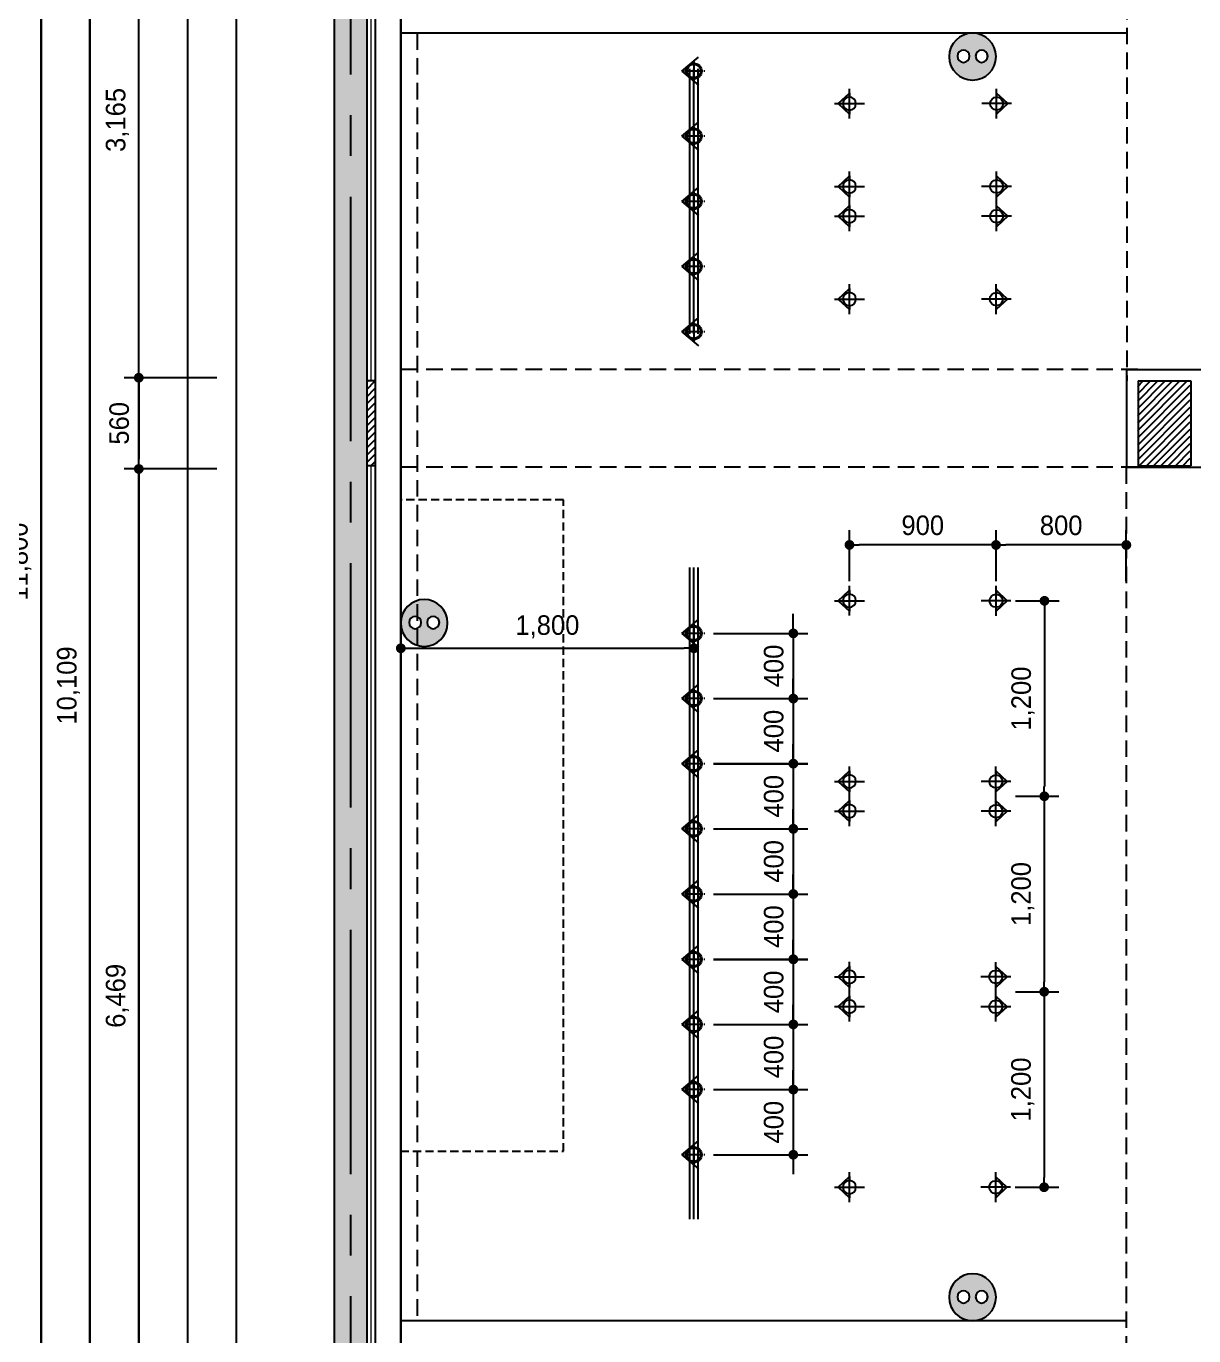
# Model space of a CAD drawing. Header units: millimetres. Extents: x -224448 to 1592092, y -164641 to 319001.
# Drawn here: x 154933 to 162102, y 153544 to 161583 of the extents above; entities that cross this region are included whole.
import ezdxf

# ---------------------------------------------------------------- set-up
doc = ezdxf.new("R2010")
doc.units = ezdxf.units.MM
for name, pattern in [('CENTER2', [1.125, 0.75, -0.125, 0.125, -0.125]), ('HIDDEN', [9.525, 6.35, -3.175]), ('HIDDENX2', [19.05, 12.7, -6.35])]:
    doc.linetypes.add(name, pattern=pattern)
doc.layers.get('Defpoints').update_dxf_attribs({"color": 35})
for name, color, linetype in [('6LIG', 6, 'Continuous'), ('9', 9, 'Continuous'), ('ARREA', 1, 'Continuous'), ('DIM', 3, 'Continuous'), ('I-LIGHT', 1, 'Continuous'), ('I_CON', 2, 'Continuous'), ('I_FUR', 6, 'Continuous'), ('I_HAT', 8, 'Continuous'), ('I_WALL', 3, 'Continuous')]:
    doc.layers.add(name, color=color, linetype=linetype)
doc.styles.add('IABU-글꼴스타일', font='')
doc.styles.get('IABU-글꼴스타일').set_extended_font_data('HY울릉도L')
doc.linetypes.add('BATTING', pattern='A,0.00254,-2.54,[134,ltypeshp.shx,S=2.54,R=0,X=-2.54,Y=0],-5.08,[134,ltypeshp.shx,S=2.54,R=180,X=2.54,Y=0],-2.54', length=10.16254)
doc.dimstyles.new('IABC-100 (SUB)', dxfattribs={"dimscale": 60, "dimtxt": 2, "dimasz": 1, "dimexe": 1.5, "dimexo": 2, "dimgap": 1, "dimtad": 1, "dimdec": 0, "dimdsep": 46, "dimlunit": 6, "dimtxsty": 'IABU-글꼴스타일', "dimblk": '1234_Dot', "dimcen": 1, "dimclrd": 4, "dimclre": 4, "dimclrt": 7, "dimadec": 0, "dimazin": 0, "dimtfac": 1, "dimtdec": 0, "dimtix": 1, "dimtmove": 2, "dimatfit": 3, "dimldrblk": '1234_Dot', "dimfxl": 2, "dimtolj": 1, "dimtzin": 0, "dimarcsym": 0})

# ---------------------------------------------------------------- blocks, each defined once
blk = doc.blocks.new('1234_Dot')
at = {"color": 0, "linetype": 'ByBlock', "lineweight": -2}
blk.add_line((-0.5, 0), (-1, 0), dxfattribs=at)
at = {"color": 0, "linetype": 'ByBlock', "const_width": 0.5}
blk.add_lwpolyline([(-0.25, 0, 1), (0.25, 0, 1)], format="xyb", close=True, dxfattribs=at)
blk = doc.blocks.new('*D626')
at = {"layer": 'Defpoints', "color": 0, "ltscale": 50, "transparency": 16777216}
for p in [(156224.9, 162590.5), (155324.9, 152481.7), (156224.9, 152481.7)]:
    blk.add_point(p, dxfattribs=at)
at = {"layer": 'DIM', "color": 4, "lineweight": -2, "ltscale": 50, "transparency": 16777216}
for p, q in [((156104.9, 162590.5), (155234.9, 162590.5)), ((155324.9, 162530.5), (155324.9, 152541.7)), ((156104.9, 152481.7), (155234.9, 152481.7))]:
    blk.add_line(p, q, dxfattribs=at)
at = {"layer": 'DIM', "color": 4, "lineweight": -2, "ltscale": 50, "transparency": 16777216, "xscale": 60, "yscale": 60, "zscale": 60}
for p, rotation in [((155324.9, 162590.5), 90), ((155324.9, 152481.7), 270)]:
    blk.add_blockref('1234_Dot', p, dxfattribs=dict(at, rotation=rotation))
at = {"layer": 'DIM', "color": 7, "ltscale": 50, "transparency": 16777216, "insert": (155193.5, 157536.1), "char_height": 120, "attachment_point": 5, "rotation": 90, "style": 'IABU-글꼴스타일'}
blk.add_mtext('\\A1;10,109', dxfattribs=at)
blk = doc.blocks.new('*D627')
at = {"layer": 'Defpoints', "color": 0, "ltscale": 50, "transparency": 16777216}
for p in [(156224.9, 164196.7), (155024.9, 152396.7), (156224.9, 152396.7)]:
    blk.add_point(p, dxfattribs=at)
at = {"layer": 'DIM', "color": 4, "lineweight": -2, "ltscale": 50, "transparency": 16777216}
for p, q in [((156104.9, 164196.7), (154934.9, 164196.7)), ((155024.9, 164136.7), (155024.9, 152456.7)), ((156104.9, 152396.7), (154934.9, 152396.7))]:
    blk.add_line(p, q, dxfattribs=at)
at = {"layer": 'DIM', "color": 4, "lineweight": -2, "ltscale": 50, "transparency": 16777216, "xscale": 60, "yscale": 60, "zscale": 60}
for p, rotation in [((155024.9, 164196.7), 90), ((155024.9, 152396.7), 270)]:
    blk.add_blockref('1234_Dot', p, dxfattribs=dict(at, rotation=rotation))
at = {"layer": 'DIM', "color": 7, "ltscale": 50, "transparency": 16777216, "insert": (154893.5, 158296.7), "char_height": 120, "attachment_point": 5, "rotation": 90, "style": 'IABU-글꼴스타일'}
blk.add_mtext('\\A1;11,800', dxfattribs=at)
blk = doc.blocks.new('다운라이트')
at = {"layer": '6LIG'}
for p, q in [((290592, 34933, 0), (290592, 34925, 0)), ((290482, 34822, 0), (290490, 34822, 0)), ((290694, 34822, 0), (290702, 34822, 0)), ((290592, 34720, 0), (290592, 34712, 0))]:
    blk.add_line(p, q, dxfattribs=at)
at = {"layer": '6LIG', "color": 8}
for p, q in [((290592, 34917, 0), (290592, 34728, 0)), ((290498, 34822, 0), (290687, 34822, 0))]:
    blk.add_line(p, q, dxfattribs=at)
at = {"layer": '6LIG'}
blk.add_circle((290592, 34822, 0), 78.7, dxfattribs=at)
at = {"layer": '6LIG', "color": 8}
blk.add_circle((290592, 34822, 0), 68.2, dxfattribs=at)
blk = doc.blocks.new('j456')
at = {"color": 6, "ltscale": 2}
for q in [(160392.5, 126804), (160564.4, 126804)]:
    blk.add_line((160478.4, 126702), q, dxfattribs=at)
at = {"xscale": 0.6082559999777004, "yscale": 0.6082559999777004, "zscale": 0.6082560000000001}
blk.add_blockref('다운라이트', (-16275.9, 105595.4, 0), dxfattribs=at)
blk = doc.blocks.new('*D877')
at = {"layer": 'Defpoints', "color": 0, "ltscale": 50, "transparency": 16777216}
for p in [(159033.4, 157764.6), (157233.6, 157590.2), (159033.4, 157590.2)]:
    blk.add_point(p, dxfattribs=at)
at = {"layer": 'DIM', "color": 4, "lineweight": -2, "ltscale": 50, "transparency": 16777216}
for p, q in [((157233.6, 157710.2), (157233.6, 157854.6)), ((159033.4, 157710.2), (159033.4, 157854.6)), ((157293.6, 157764.6), (158973.4, 157764.6))]:
    blk.add_line(p, q, dxfattribs=at)
at = {"layer": 'DIM', "color": 4, "lineweight": -2, "ltscale": 50, "transparency": 16777216, "xscale": 60, "yscale": 60, "zscale": 60, "rotation": 180}
blk.add_blockref('1234_Dot', (157233.6, 157764.6), dxfattribs=at)
at = {"layer": 'DIM', "color": 4, "lineweight": -2, "ltscale": 50, "transparency": 16777216, "xscale": 60, "yscale": 60, "zscale": 60}
blk.add_blockref('1234_Dot', (159033.4, 157764.6), dxfattribs=at)
at = {"layer": 'DIM', "color": 7, "ltscale": 50, "transparency": 16777216, "insert": (158133.5, 157896), "char_height": 120, "attachment_point": 5, "style": 'IABU-글꼴스타일'}
blk.add_mtext('\\A1;1,800', dxfattribs=at)
blk = doc.blocks.new('*D878')
at = {"layer": 'Defpoints', "color": 0, "ltscale": 50, "transparency": 16777216}
for p in [(159033.4, 157856.1), (159033.4, 157456.1), (159643.4, 157456.1)]:
    blk.add_point(p, dxfattribs=at)
at = {"layer": 'DIM', "color": 4, "lineweight": -2, "ltscale": 50, "transparency": 16777216}
for p, q in [((159643.4, 157916.1), (159643.4, 157976.1)), ((159153.4, 157856.1), (159733.4, 157856.1)), ((159643.4, 157856.1), (159643.4, 157456.1)), ((159153.4, 157456.1), (159733.4, 157456.1)), ((159643.4, 157396.1), (159643.4, 157336.1))]:
    blk.add_line(p, q, dxfattribs=at)
at = {"layer": 'DIM', "color": 4, "lineweight": -2, "ltscale": 50, "transparency": 16777216, "xscale": 60, "yscale": 60, "zscale": 60}
for p, rotation in [((159643.4, 157856.1), 270), ((159643.4, 157456.1), 90)]:
    blk.add_blockref('1234_Dot', p, dxfattribs=dict(at, rotation=rotation))
at = {"layer": 'DIM', "color": 7, "ltscale": 50, "transparency": 16777216, "insert": (159523.4, 157656.1), "char_height": 120, "attachment_point": 5, "rotation": 90, "style": 'IABU-글꼴스타일'}
blk.add_mtext('\\A1;400', dxfattribs=at)
blk = doc.blocks.new('*D879')
at = {"layer": 'Defpoints', "color": 0, "ltscale": 50, "transparency": 16777216}
for p in [(159033.4, 157056.5), (159033.4, 156656.1), (159643.4, 156656.1)]:
    blk.add_point(p, dxfattribs=at)
at = {"layer": 'DIM', "color": 4, "lineweight": -2, "ltscale": 50, "transparency": 16777216}
for p, q in [((159643.4, 157116.5), (159643.4, 157176.5)), ((159153.4, 157056.5), (159733.4, 157056.5)), ((159643.4, 157056.5), (159643.4, 156656.1)), ((159153.4, 156656.1), (159733.4, 156656.1)), ((159643.4, 156596.1), (159643.4, 156536.1))]:
    blk.add_line(p, q, dxfattribs=at)
at = {"layer": 'DIM', "color": 4, "lineweight": -2, "ltscale": 50, "transparency": 16777216, "xscale": 60, "yscale": 60, "zscale": 60}
for p, rotation in [((159643.4, 157056.5), 270), ((159643.4, 156656.1), 90)]:
    blk.add_blockref('1234_Dot', p, dxfattribs=dict(at, rotation=rotation))
at = {"layer": 'DIM', "color": 7, "ltscale": 50, "transparency": 16777216, "insert": (159523.4, 156856.3), "char_height": 120, "attachment_point": 5, "rotation": 90, "style": 'IABU-글꼴스타일'}
blk.add_mtext('\\A1;400', dxfattribs=at)
blk = doc.blocks.new('*D880')
at = {"layer": 'Defpoints', "color": 0, "ltscale": 50, "transparency": 16777216}
for p in [(159033.4, 156656.5), (159033.4, 156256.1), (159643.4, 156256.1)]:
    blk.add_point(p, dxfattribs=at)
at = {"layer": 'DIM', "color": 4, "lineweight": -2, "ltscale": 50, "transparency": 16777216}
for p, q in [((159643.4, 156716.5), (159643.4, 156776.5)), ((159153.4, 156656.5), (159733.4, 156656.5)), ((159643.4, 156656.5), (159643.4, 156256.1)), ((159153.4, 156256.1), (159733.4, 156256.1)), ((159643.4, 156196.1), (159643.4, 156136.1))]:
    blk.add_line(p, q, dxfattribs=at)
at = {"layer": 'DIM', "color": 4, "lineweight": -2, "ltscale": 50, "transparency": 16777216, "xscale": 60, "yscale": 60, "zscale": 60}
for p, rotation in [((159643.4, 156656.5), 270), ((159643.4, 156256.1), 90)]:
    blk.add_blockref('1234_Dot', p, dxfattribs=dict(at, rotation=rotation))
at = {"layer": 'DIM', "color": 7, "ltscale": 50, "transparency": 16777216, "insert": (159523.4, 156456.3), "char_height": 120, "attachment_point": 5, "rotation": 90, "style": 'IABU-글꼴스타일'}
blk.add_mtext('\\A1;400', dxfattribs=at)
blk = doc.blocks.new('*D881')
at = {"layer": 'Defpoints', "color": 0, "ltscale": 50, "transparency": 16777216}
for p in [(159033.4, 156256.1), (159033.4, 155856), (159643.4, 155856)]:
    blk.add_point(p, dxfattribs=at)
at = {"layer": 'DIM', "color": 4, "lineweight": -2, "ltscale": 50, "transparency": 16777216}
for p, q in [((159643.4, 156316.1), (159643.4, 156376.1)), ((159153.4, 156256.1), (159733.4, 156256.1)), ((159643.4, 156256.1), (159643.4, 155856)), ((159153.4, 155856), (159733.4, 155856)), ((159643.4, 155796), (159643.4, 155736))]:
    blk.add_line(p, q, dxfattribs=at)
at = {"layer": 'DIM', "color": 4, "lineweight": -2, "ltscale": 50, "transparency": 16777216, "xscale": 60, "yscale": 60, "zscale": 60}
for p, rotation in [((159643.4, 156256.1), 270), ((159643.4, 155856), 90)]:
    blk.add_blockref('1234_Dot', p, dxfattribs=dict(at, rotation=rotation))
at = {"layer": 'DIM', "color": 7, "ltscale": 50, "transparency": 16777216, "insert": (159523.4, 156056), "char_height": 120, "attachment_point": 5, "rotation": 90, "style": 'IABU-글꼴스타일'}
blk.add_mtext('\\A1;400', dxfattribs=at)
blk = doc.blocks.new('*D882')
at = {"layer": 'Defpoints', "color": 0, "ltscale": 50, "transparency": 16777216}
for p in [(159033.4, 155855), (159033.4, 155455.5), (159643.4, 155455.5)]:
    blk.add_point(p, dxfattribs=at)
at = {"layer": 'DIM', "color": 4, "lineweight": -2, "ltscale": 50, "transparency": 16777216}
for p, q in [((159643.4, 155915), (159643.4, 155975)), ((159153.4, 155855), (159733.4, 155855)), ((159643.4, 155855), (159643.4, 155455.5)), ((159153.4, 155455.5), (159733.4, 155455.5)), ((159643.4, 155395.5), (159643.4, 155335.5))]:
    blk.add_line(p, q, dxfattribs=at)
at = {"layer": 'DIM', "color": 4, "lineweight": -2, "ltscale": 50, "transparency": 16777216, "xscale": 60, "yscale": 60, "zscale": 60}
for p, rotation in [((159643.4, 155855), 270), ((159643.4, 155455.5), 90)]:
    blk.add_blockref('1234_Dot', p, dxfattribs=dict(at, rotation=rotation))
at = {"layer": 'DIM', "color": 7, "ltscale": 50, "transparency": 16777216, "insert": (159523.4, 155655.2), "char_height": 120, "attachment_point": 5, "rotation": 90, "style": 'IABU-글꼴스타일'}
blk.add_mtext('\\A1;400', dxfattribs=at)
blk = doc.blocks.new('*D885')
at = {"layer": 'Defpoints', "color": 0, "ltscale": 50, "transparency": 16777216}
for p in [(156224.9, 158865.5), (155624.9, 152396.7), (156222.4, 152396.7)]:
    blk.add_point(p, dxfattribs=at)
at = {"layer": 'DIM', "color": 4, "lineweight": -2, "ltscale": 50, "transparency": 16777216}
for p, q in [((156104.9, 158865.5), (155534.9, 158865.5)), ((155624.9, 158805.5), (155624.9, 152456.7)), ((156102.4, 152396.7), (155534.9, 152396.7))]:
    blk.add_line(p, q, dxfattribs=at)
at = {"layer": 'DIM', "color": 4, "lineweight": -2, "ltscale": 50, "transparency": 16777216, "xscale": 60, "yscale": 60, "zscale": 60}
for p, rotation in [((155624.9, 158865.5), 90), ((155624.9, 152396.7), 270)]:
    blk.add_blockref('1234_Dot', p, dxfattribs=dict(at, rotation=rotation))
at = {"layer": 'DIM', "color": 7, "ltscale": 50, "transparency": 16777216, "insert": (155493.5, 155631.1), "char_height": 120, "attachment_point": 5, "rotation": 90, "style": 'IABU-글꼴스타일'}
blk.add_mtext('\\A1;6,469', dxfattribs=at)
blk = doc.blocks.new('*D886')
at = {"layer": 'Defpoints', "color": 0, "ltscale": 50, "transparency": 16777216}
for p in [(155624.9, 162590.5), (156212, 162590.5), (156224.9, 159425.5)]:
    blk.add_point(p, dxfattribs=at)
at = {"layer": 'DIM', "color": 4, "lineweight": -2, "ltscale": 50, "transparency": 16777216}
for p, q in [((156092, 162590.5), (155534.9, 162590.5)), ((155624.9, 159485.5), (155624.9, 162530.5)), ((156104.9, 159425.5), (155534.9, 159425.5))]:
    blk.add_line(p, q, dxfattribs=at)
at = {"layer": 'DIM', "color": 4, "lineweight": -2, "ltscale": 50, "transparency": 16777216, "xscale": 60, "yscale": 60, "zscale": 60}
for p, rotation in [((155624.9, 162590.5), 90), ((155624.9, 159425.5), 270)]:
    blk.add_blockref('1234_Dot', p, dxfattribs=dict(at, rotation=rotation))
at = {"layer": 'DIM', "color": 7, "ltscale": 50, "transparency": 16777216, "insert": (155493.5, 161008), "char_height": 120, "attachment_point": 5, "rotation": 90, "style": 'IABU-글꼴스타일'}
blk.add_mtext('\\A1;3,165', dxfattribs=at)
blk = doc.blocks.new('*D887')
at = {"layer": 'Defpoints', "color": 0, "ltscale": 50, "transparency": 16777216}
for p in [(156224.9, 159425.5), (155624.9, 158865.5), (156224.9, 158865.5)]:
    blk.add_point(p, dxfattribs=at)
at = {"layer": 'DIM', "color": 4, "lineweight": -2, "ltscale": 50, "transparency": 16777216}
for p, q in [((156104.9, 159425.5), (155534.9, 159425.5)), ((155624.9, 159365.5), (155624.9, 158925.5)), ((156104.9, 158865.5), (155534.9, 158865.5))]:
    blk.add_line(p, q, dxfattribs=at)
at = {"layer": 'DIM', "color": 4, "lineweight": -2, "ltscale": 50, "transparency": 16777216, "xscale": 60, "yscale": 60, "zscale": 60}
for p, rotation in [((155624.9, 159425.5), 90), ((155624.9, 158865.5), 270)]:
    blk.add_blockref('1234_Dot', p, dxfattribs=dict(at, rotation=rotation))
at = {"layer": 'DIM', "color": 7, "ltscale": 50, "transparency": 16777216, "insert": (155504.9, 159145.5), "char_height": 120, "attachment_point": 5, "rotation": 90, "style": 'IABU-글꼴스타일'}
blk.add_mtext('\\A1;560', dxfattribs=at)
blk = doc.blocks.new('콘센트')
at = {"ltscale": 50}
h = blk.add_hatch(color=150, dxfattribs=at)
h.dxf.hatch_style = 1
edge = h.paths.add_edge_path()
edge.add_arc((-34286.2, -6087.5), 100, 0, 360)
edge = h.paths.add_edge_path(flags=16)
edge.add_arc((-34247.6, -6089), 26, 0, 360)
edge = h.paths.add_edge_path(flags=16)
edge.add_arc((-34324.9, -6089), 26, 0, 360)
at = {"color": 150, "ltscale": 50}
for centre, radius in [((-34286.2, -6087.5), 100), ((-34324.9, -6089), 26), ((-34247.6, -6089), 26)]:
    blk.add_circle(centre, radius, dxfattribs=at)
blk = doc.blocks.new('SP01')
at = {"layer": 'I-LIGHT'}
blk.add_hatch(color=1, dxfattribs=at).paths.add_polyline_path([(2182615.6, -1632809.5), (2182550.9, -1632878.3), (2182575.6, -1632878.3, -1), (2182655.6, -1632878.3), (2182680.2, -1632878.3)])
at = {"layer": 'I-LIGHT', "color": 1}
for p, q in [((2182615.6, -1632809.5), (2182550.9, -1632878.3)), ((2182615.6, -1632786.8), (2182615.6, -1632969.8)), ((2182615.6, -1632809.5), (2182680.2, -1632878.3)), ((2182707.1, -1632878.3), (2182524.1, -1632878.3)), ((2182550.9, -1632878.3), (2182575.6, -1632878.3)), ((2182655.6, -1632878.3), (2182680.2, -1632878.3))]:
    blk.add_line(p, q, dxfattribs=at)
at = {"layer": 'I-LIGHT', "color": 4}
blk.add_circle((2182615.6, -1632878.3), 40, dxfattribs=at)
blk = doc.blocks.new('*D1018')
at = {"layer": 'Defpoints', "color": 0, "ltscale": 50, "transparency": 16777216}
for p in [(160888.1, 158056), (160887.4, 156856.3), (161184.6, 156856.1)]:
    blk.add_point(p, dxfattribs=at)
at = {"layer": 'DIM', "color": 4, "lineweight": -2, "ltscale": 50, "transparency": 16777216}
for p, q in [((161008.1, 158056), (161275.3, 158055.8)), ((161185.3, 157995.9), (161184.7, 156916.1)), ((161007.4, 156856.2), (161274.6, 156856.1))]:
    blk.add_line(p, q, dxfattribs=at)
at = {"layer": 'DIM', "color": 4, "lineweight": -2, "ltscale": 50, "transparency": 16777216, "xscale": 60, "yscale": 60, "zscale": 60}
for p, rotation in [((161185.3, 158055.9), 89.96723313419238), ((161184.6, 156856.1), 269.9672331341924)]:
    blk.add_blockref('1234_Dot', p, dxfattribs=dict(at, rotation=rotation))
at = {"layer": 'DIM', "color": 7, "ltscale": 50, "transparency": 16777216, "insert": (161053.5, 157456.1), "char_height": 120, "attachment_point": 5, "rotation": 89.96723, "style": 'IABU-글꼴스타일'}
blk.add_mtext('\\A1;1,200', dxfattribs=at)
blk = doc.blocks.new('*D1019')
at = {"layer": 'Defpoints', "color": 0, "ltscale": 50, "transparency": 16777216}
for p in [(160887.4, 156856.3), (160886.7, 155656.3), (161183.9, 155656.1)]:
    blk.add_point(p, dxfattribs=at)
at = {"layer": 'DIM', "color": 4, "lineweight": -2, "ltscale": 50, "transparency": 16777216}
for p, q in [((161007.4, 156856.2), (161274.6, 156856.1)), ((161184.6, 156796.1), (161184, 155716.1)), ((161006.7, 155656.2), (161273.9, 155656.1))]:
    blk.add_line(p, q, dxfattribs=at)
at = {"layer": 'DIM', "color": 4, "lineweight": -2, "ltscale": 50, "transparency": 16777216, "xscale": 60, "yscale": 60, "zscale": 60}
for p, rotation in [((161184.6, 156856.1), 89.96723313419285), ((161183.9, 155656.1), 269.9672331341929)]:
    blk.add_blockref('1234_Dot', p, dxfattribs=dict(at, rotation=rotation))
at = {"layer": 'DIM', "color": 7, "ltscale": 50, "transparency": 16777216, "insert": (161052.9, 156256.2), "char_height": 120, "attachment_point": 5, "rotation": 89.96723, "style": 'IABU-글꼴스타일'}
blk.add_mtext('\\A1;1,200', dxfattribs=at)
blk = doc.blocks.new('*D1020')
at = {"layer": 'Defpoints', "color": 0, "ltscale": 50, "transparency": 16777216}
for p in [(160886.7, 155656.3), (160886.1, 154456.3), (161183.3, 154456.1)]:
    blk.add_point(p, dxfattribs=at)
at = {"layer": 'DIM', "color": 4, "lineweight": -2, "ltscale": 50, "transparency": 16777216}
for p, q in [((161006.7, 155656.2), (161273.9, 155656.1)), ((161183.9, 155596.1), (161183.3, 154516.1)), ((161006.1, 154456.2), (161273.3, 154456.1))]:
    blk.add_line(p, q, dxfattribs=at)
at = {"layer": 'DIM', "color": 4, "lineweight": -2, "ltscale": 50, "transparency": 16777216, "xscale": 60, "yscale": 60, "zscale": 60}
for p, rotation in [((161183.9, 155656.1), 89.96723313419231), ((161183.3, 154456.1), 269.9672331341923)]:
    blk.add_blockref('1234_Dot', p, dxfattribs=dict(at, rotation=rotation))
at = {"layer": 'DIM', "color": 7, "ltscale": 50, "transparency": 16777216, "insert": (161052.2, 155056.2), "char_height": 120, "attachment_point": 5, "rotation": 89.96723, "style": 'IABU-글꼴스타일'}
blk.add_mtext('\\A1;1,200', dxfattribs=at)
blk = doc.blocks.new('*D1021')
at = {"layer": 'Defpoints', "color": 0, "ltscale": 50, "transparency": 16777216}
for p in [(160888.1, 158398.7), (160888.1, 158055.6), (161688.1, 158055.6)]:
    blk.add_point(p, dxfattribs=at)
at = {"layer": 'DIM', "color": 4, "lineweight": -2, "ltscale": 50, "transparency": 16777216}
for p, q in [((160888.1, 158175.6), (160888.1, 158488.7)), ((161688.1, 158175.6), (161688.1, 158488.7)), ((161628.1, 158398.7), (160948.1, 158398.7))]:
    blk.add_line(p, q, dxfattribs=at)
at = {"layer": 'DIM', "color": 4, "lineweight": -2, "ltscale": 50, "transparency": 16777216, "xscale": 60, "yscale": 60, "zscale": 60, "rotation": 180}
blk.add_blockref('1234_Dot', (160888.1, 158398.7), dxfattribs=at)
at = {"layer": 'DIM', "color": 4, "lineweight": -2, "ltscale": 50, "transparency": 16777216, "xscale": 60, "yscale": 60, "zscale": 60}
blk.add_blockref('1234_Dot', (161688.1, 158398.7), dxfattribs=at)
at = {"layer": 'DIM', "color": 7, "ltscale": 50, "transparency": 16777216, "insert": (161288.1, 158518.7), "char_height": 120, "attachment_point": 5, "style": 'IABU-글꼴스타일'}
blk.add_mtext('\\A1;800', dxfattribs=at)
blk = doc.blocks.new('*D1022')
at = {"layer": 'Defpoints', "color": 0, "ltscale": 50, "transparency": 16777216}
for p in [(159988.3, 158399.2), (159988.1, 158056.7), (160888.1, 158056.2)]:
    blk.add_point(p, dxfattribs=at)
at = {"layer": 'DIM', "color": 4, "lineweight": -2, "ltscale": 50, "transparency": 16777216}
for p, q in [((159988.2, 158176.7), (159988.3, 158489.2)), ((160888.2, 158176.2), (160888.3, 158488.8)), ((160828.3, 158398.8), (160048.3, 158399.2))]:
    blk.add_line(p, q, dxfattribs=at)
at = {"layer": 'DIM', "color": 4, "lineweight": -2, "ltscale": 50, "transparency": 16777216, "xscale": 60, "yscale": 60, "zscale": 60}
for p, rotation in [((159988.3, 158399.2), 179.9718448129146), ((160888.3, 158398.8), 359.9718448129146)]:
    blk.add_blockref('1234_Dot', p, dxfattribs=dict(at, rotation=rotation))
at = {"layer": 'DIM', "color": 7, "ltscale": 50, "transparency": 16777216, "insert": (160438.3, 158519), "char_height": 120, "attachment_point": 5, "rotation": 359.97184, "style": 'IABU-글꼴스타일'}
blk.add_mtext('\\A1;900', dxfattribs=at)
blk = doc.blocks.new('*D1023')
at = {"layer": 'Defpoints', "color": 0, "ltscale": 50, "transparency": 16777216}
for p in [(159033.4, 157456.1), (159033.4, 157056.1), (159643.4, 157056.1)]:
    blk.add_point(p, dxfattribs=at)
at = {"layer": 'DIM', "color": 4, "lineweight": -2, "ltscale": 50, "transparency": 16777216}
for p, q in [((159643.4, 157516.1), (159643.4, 157576.1)), ((159153.4, 157456.1), (159733.4, 157456.1)), ((159643.4, 157456.1), (159643.4, 157056.1)), ((159153.4, 157056.1), (159733.4, 157056.1)), ((159643.4, 156996.1), (159643.4, 156936.1))]:
    blk.add_line(p, q, dxfattribs=at)
at = {"layer": 'DIM', "color": 4, "lineweight": -2, "ltscale": 50, "transparency": 16777216, "xscale": 60, "yscale": 60, "zscale": 60}
for p, rotation in [((159643.4, 157456.1), 270), ((159643.4, 157056.1), 90)]:
    blk.add_blockref('1234_Dot', p, dxfattribs=dict(at, rotation=rotation))
at = {"layer": 'DIM', "color": 7, "ltscale": 50, "transparency": 16777216, "insert": (159523.4, 157256.1), "char_height": 120, "attachment_point": 5, "rotation": 90, "style": 'IABU-글꼴스타일'}
blk.add_mtext('\\A1;400', dxfattribs=at)
blk = doc.blocks.new('*D1024')
at = {"layer": 'Defpoints', "color": 0, "ltscale": 50, "transparency": 16777216}
for p in [(159033.4, 155455.5), (159033.4, 155055.5), (159643.4, 155055.5)]:
    blk.add_point(p, dxfattribs=at)
at = {"layer": 'DIM', "color": 4, "lineweight": -2, "ltscale": 50, "transparency": 16777216}
for p, q in [((159643.4, 155515.5), (159643.4, 155575.5)), ((159153.4, 155455.5), (159733.4, 155455.5)), ((159643.4, 155455.5), (159643.4, 155055.5)), ((159153.4, 155055.5), (159733.4, 155055.5)), ((159643.4, 154995.5), (159643.4, 154935.5))]:
    blk.add_line(p, q, dxfattribs=at)
at = {"layer": 'DIM', "color": 4, "lineweight": -2, "ltscale": 50, "transparency": 16777216, "xscale": 60, "yscale": 60, "zscale": 60}
for p, rotation in [((159643.4, 155455.5), 270), ((159643.4, 155055.5), 90)]:
    blk.add_blockref('1234_Dot', p, dxfattribs=dict(at, rotation=rotation))
at = {"layer": 'DIM', "color": 7, "ltscale": 50, "transparency": 16777216, "insert": (159523.4, 155255.5), "char_height": 120, "attachment_point": 5, "rotation": 90, "style": 'IABU-글꼴스타일'}
blk.add_mtext('\\A1;400', dxfattribs=at)
blk = doc.blocks.new('*D1025')
at = {"layer": 'Defpoints', "color": 0, "ltscale": 50, "transparency": 16777216}
for p in [(159033.4, 155055.5), (159033.4, 154655.5), (159643.4, 154655.5)]:
    blk.add_point(p, dxfattribs=at)
at = {"layer": 'DIM', "color": 4, "lineweight": -2, "ltscale": 50, "transparency": 16777216}
for p, q in [((159643.4, 155115.5), (159643.4, 155175.5)), ((159153.4, 155055.5), (159733.4, 155055.5)), ((159643.4, 155055.5), (159643.4, 154655.5)), ((159153.4, 154655.5), (159733.4, 154655.5)), ((159643.4, 154595.5), (159643.4, 154535.5))]:
    blk.add_line(p, q, dxfattribs=at)
at = {"layer": 'DIM', "color": 4, "lineweight": -2, "ltscale": 50, "transparency": 16777216, "xscale": 60, "yscale": 60, "zscale": 60}
for p, rotation in [((159643.4, 155055.5), 270), ((159643.4, 154655.5), 90)]:
    blk.add_blockref('1234_Dot', p, dxfattribs=dict(at, rotation=rotation))
at = {"layer": 'DIM', "color": 7, "ltscale": 50, "transparency": 16777216, "insert": (159523.4, 154855.5), "char_height": 120, "attachment_point": 5, "rotation": 90, "style": 'IABU-글꼴스타일'}
blk.add_mtext('\\A1;400', dxfattribs=at)

msp = doc.modelspace()

# ---------------------------------------------------------------- hatches: boundary and pattern name
at = {"layer": 'I_HAT', "true_color": 0x000000}
h = msp.add_hatch(color=18, dxfattribs=at)
h.dxf.hatch_style = 1
h.paths.add_polyline_path([(157424.894, 164400.492), (156924.894, 164400.492), (156924.894, 164200.492), (157424.894, 164200.492)])
h.paths.add_polyline_path([(156924.894, 164400.492), (156824.894, 164400.492), (156824.894, 164200.492), (156924.894, 164200.492)])
h.paths.add_polyline_path([(156924.894, 164200.492), (156824.894, 164200.492), (156824.894, 162590.492), (156924.894, 162590.492)])
h.paths.add_polyline_path([(157024.894, 163170.492), (156924.894, 163170.492), (156924.894, 162590.492), (157024.894, 162590.492)])
h.paths.add_polyline_path([(156924.894, 162590.492), (156824.894, 162590.492), (156824.894, 152396.74), (156924.894, 152396.74)])
h.paths.add_polyline_path([(157024.894, 157850.492), (157024.894, 162540.492), (157024.894, 162590.492), (156924.894, 162590.492), (156924.894, 152396.74), (157422.427, 152396.74), (157422.427, 152477.643), (157422.427, 152486.643), (157422.427, 152587.034), (157024.894, 152587.034), (157024.894, 155850.492)])
at = {"layer": 'I_HAT'}
h = msp.add_hatch(dxfattribs=at)
h.set_pattern_fill('ANSI31', color=256, scale=10)
h.set_pattern_definition([(45, (33682.13, 10146.922), (-22.4506403, 22.4506403), [])])
h.paths.add_polyline_path([(162081.116, 159405.492), (161758.116, 159405.492), (161758.116, 158885.492), (162081.116, 158885.492)])
h.paths.add_polyline_path([(162078.116, 152780.492), (161758.116, 152780.492), (161758.116, 152600.492), (162078.116, 152600.492)])
h.paths.add_polyline_path([(162078.116, 152600.492), (161758.116, 152600.492), (161758.116, 152500.492), (162078.116, 152500.492)])
h.paths.add_polyline_path([(162078.116, 152500.412), (161758.116, 152500.412), (161758.116, 152495.728), (162078.116, 152495.728)])
h.paths.add_polyline_path([(162078.116, 152495.728), (161758.116, 152495.728), (161758.116, 152477.374), (162078.116, 152477.374)])
h.paths.add_polyline_path([(162078.116, 152477.374), (161758.116, 152477.374), (161758.116, 152473.374), (162078.116, 152473.374)])
h.paths.add_polyline_path([(162078.116, 152473.374), (161758.116, 152473.374), (161758.116, 152455.728), (162078.116, 152455.728)])
h.paths.add_polyline_path([(162078.116, 152455.728), (161758.116, 152455.728), (161758.116, 152400.492), (162078.116, 152400.492)])
h.paths.add_polyline_path([(161551.22, 155574.42), (161551.22, 156091.563), (161348.363, 156091.563), (161348.363, 155574.42)], flags=9)
h.paths.add_polyline_path([(161551.22, 152402.706), (161551.22, 152771.277), (161371.22, 152771.277), (161371.22, 152402.706)], flags=9)
h.paths.add_polyline_path([(169640.155, 158775.865), (170226.333, 158775.865), (170226.333, 158955.36), (169640.155, 158955.36)], flags=9)
h.paths.add_polyline_path([(167859.032, 158666.981), (168777.141, 158666.981), (168777.141, 159039.684), (167859.032, 159039.684)], flags=9)
h.paths.add_polyline_path([(167231.482, 163496.715), (168422.294, 163496.715), (168422.294, 163869.418), (167231.482, 163869.418)], flags=9)
h.paths.add_polyline_path([(161824.905, 163540.812), (162743.015, 163540.812), (162743.015, 163913.515), (161824.905, 163913.515)], flags=9)
h.paths.add_polyline_path([(164042.865, 154904.292), (164688.271, 154904.292), (164688.271, 155276.995), (164042.865, 155276.995)], flags=9)
h.paths.add_polyline_path([(163809.717, 154377.695), (164436.656, 154377.695), (164436.656, 154589.262), (163809.717, 154589.262)], flags=9)
h.paths.add_polyline_path([(163808.605, 154580.284), (165405.768, 154580.284), (165405.768, 154785.807), (163808.605, 154785.807)], flags=9)
h.paths.add_polyline_path([(159352.449, 160624.65), (160886.803, 160624.65), (160886.803, 161522.46), (159352.449, 161522.46)], flags=9)
h.paths.add_polyline_path([(157036.369, 157215.883), (158132.293, 157215.883), (158132.293, 157619.778), (157036.369, 157619.778)], flags=9)
h.paths.add_polyline_path([(165949.992, 157665.883), (167045.916, 157665.883), (167045.916, 158069.778), (165949.992, 158069.778)], flags=9)
h.paths.add_polyline_path([(168515.844, 153450.883), (169322.773, 153450.883), (169322.773, 153854.777), (168515.844, 153854.777)], flags=9)
h.paths.add_polyline_path([(167700.866, 152695.883), (168507.795, 152695.883), (168507.795, 153099.777), (167700.866, 153099.777)], flags=9)
h.paths.add_polyline_path([(168639.83, 163499.849), (169293.498, 163499.849), (169293.498, 163903.2), (168639.83, 163903.2)], flags=9)
h.paths.add_polyline_path([(167433.247, 161286.818), (168163.546, 161286.818), (168163.546, 161690.713), (167433.247, 161690.713)], flags=9)
h.paths.add_polyline_path([(159081.147, 162743.645), (160177.071, 162743.645), (160177.071, 163147.539), (159081.147, 163147.539)], flags=9)
h = msp.add_hatch(dxfattribs=at)
h.set_pattern_fill('ANSI31', color=256, scale=10)
h.set_pattern_definition([(45, (33680.907, 10146.922), (-22.4506403, 22.4506403), [])])
h.paths.add_polyline_path([(157074.894, 159405.492), (157024.894, 159405.492), (157024.894, 158885.492), (157074.894, 158885.492)])

# ---------------------------------------------------------------- linework, layer by layer
at = {"color": 9}
for p, q in [((161691.087, 161540.492), (157231.894, 161540.492)), ((161688.116, 153636.643), (157233.577, 153636.643))]:
    msp.add_line(p, q, dxfattribs=at)
at = {"color": 2}
for p, q in [((157074.894, 159405.492), (157024.894, 159405.492)), ((161761.116, 159405.492), (162084.116, 159405.492)), ((157075.053, 158885.492), (157024.894, 158885.492)), ((161761.087, 158885.492), (162084.087, 158885.492))]:
    msp.add_line(p, q, dxfattribs=at)
at = {"layer": '9', "color": 8, "linetype": 'HIDDENX2', "ltscale": 8}
msp.add_line((157333.577, 161540.492), (157333.577, 153636.643), dxfattribs=at)
at = {"layer": 'ARREA', "color": 1, "linetype": 'CENTER2', "ltscale": 2000}
msp.add_line((156924.894, 165036.74), (156924.894, 151900.492), dxfattribs=at)
at = {"layer": 'Defpoints'}
for points in [[(155024.894, 166200.492), (171324.894, 166200.492), (171324.894, 150700.492), (155024.894, 150700.492)], [(155324.894, 165900.492), (171024.894, 165900.492), (171024.894, 151000.492), (155324.894, 151000.492)], [(155624.894, 165600.492), (170724.894, 165600.492), (170724.894, 151300.492), (155624.894, 151300.492)], [(155924.894, 165300.492), (170424.894, 165300.492), (170424.894, 151600.492), (155924.894, 151600.492)], [(156224.894, 165000.492), (170124.894, 165000.492), (170124.894, 151900.492), (156224.894, 151900.492)]]:
    msp.add_lwpolyline(points, close=True, dxfattribs=at)
at = {"layer": 'I-LIGHT', "color": 6, "ltscale": 50}
for p, q in [((159008.372, 159694.8), (159008.372, 161321.184)), ((159058.372, 159694.8), (159058.372, 161321.184)), ((159008.372, 154259.924), (159008.372, 158259.924)), ((159058.372, 154259.924), (159058.372, 158259.924))]:
    msp.add_line(p, q, dxfattribs=at)
at = {"layer": 'I_CON', "color": 2}
for p, q in [((156824.894, 164200.492), (156824.894, 152350.492)), ((157024.894, 162540.492), (157024.894, 157850.492)), ((157024.894, 162050.492), (157024.894, 157850.492)), ((161761.116, 159405.492), (161761.116, 158885.492)), ((162084.087, 159405.492), (162084.087, 158885.492)), ((157024.894, 157850.492), (157024.894, 155850.492)), ((157024.894, 157850.492), (157024.894, 155850.492)), ((157024.894, 155850.492), (157024.894, 152700.492)), ((157024.894, 155850.492), (157024.894, 152587.034))]:
    msp.add_line(p, q, dxfattribs=at)
at = {"layer": 'I_FUR', "color": 8, "linetype": 'HIDDENX2', "ltscale": 8}
for p, q in [((161691.087, 162640.492), (161691.087, 159405.492)), ((161758.116, 159475.492), (157233.577, 159475.492)), ((161758.116, 158875.492), (157231.894, 158875.492)), ((161688.116, 158875.492), (161688.116, 152756.643))]:
    msp.add_line(p, q, dxfattribs=at)
at = {"layer": 'I_FUR', "color": 8, "linetype": 'BATTING', "lineweight": 5, "ltscale": 2.4}
for p, q in [((157049.894, 162540.492), (157049.894, 159405.492)), ((157049.894, 158885.492), (157049.894, 152780.492))]:
    msp.add_line(p, q, dxfattribs=at)
at = {"layer": 'I_FUR', "color": 8, "linetype": 'HIDDEN', "ltscale": 8}
msp.add_lwpolyline([(158231.894, 158676.764), (157231.894, 158676.764), (157231.894, 154676.764), (158231.894, 154676.764)], close=True, dxfattribs=at)
at = {"layer": 'I_HAT'}
for p, q in [((159033.372, 159694.8), (159033.372, 161321.184)), ((159033.372, 154259.924), (159033.372, 158259.924))]:
    msp.add_line(p, q, dxfattribs=at)
at = {"layer": 'I_WALL'}
for p, q in [((157231.894, 162540.492), (157231.894, 152636.643)), ((157233.577, 162540.492), (157233.577, 152650.044)), ((157075.053, 162296.687), (157075.053, 152780.492)), ((161691.087, 159475.492), (162151.087, 159475.492)), ((161691.087, 158875.492), (161691.087, 159475.492)), ((161691.087, 158875.492), (162151.087, 158875.492))]:
    msp.add_line(p, q, dxfattribs=at)

# ---------------------------------------------------------------- block references
at = {"xscale": -1.44, "yscale": 1.44, "zscale": 1.44, "rotation": 180}
for p in [(210116.374, 152630.546), (206749.336, 149154.122), (210116.284, 145014.697)]:
    msp.add_blockref('콘센트', p, dxfattribs=at)
at = {"rotation": 270}
for p in [(32257.041, 321786.424), (32257.041, 321386.424), (32257.041, 320986.424), (32257.041, 320586.424), (32257.041, 320186.424), (32257.041, 318334.5), (32257.041, 317934.5), (32257.041, 317534.5), (32257.041, 317134.5), (32257.041, 316734.5), (32257.041, 316333.441), (32257.041, 315933.924), (32257.041, 315533.924), (32257.041, 315133.924)]:
    msp.add_blockref('j456', p, dxfattribs=at)
at = {"layer": 'I-LIGHT', "color": 1, "xscale": -1}
for p, rotation in [((-1471817.487, 2344525.928), 89.97184482869993), ((-1472890.222, 2343215.049), 90.00000000063662), ((-1472890.222, 2343032.694), 90.00000000063662), ((-1472890.222, 2342523.552), 90.00000000063662), ((-1471817.485, 2341474.385), 89.97184482869993), ((-1472890.221, 2339563.109), 90.00000000063662), ((-1472890.221, 2339380.754), 90.00000000063662), ((-1472890.221, 2338363.109), 90.00000000063662), ((-1472890.221, 2338180.754), 90.00000000063662), ((-1472890.221, 2337072.251), 90.00000000063662)]:
    msp.add_blockref('SP01', p, dxfattribs=dict(at, rotation=rotation))
at = {"layer": 'I-LIGHT', "color": 1, "rotation": 269.9999999993634}
for p in [(1793770.111, 2343723.75), (1793769.425, 2343215.049), (1793769.425, 2343032.055), (1793768.052, 2342523.552), (1793766.455, 2340671.806), (1793765.769, 2339562.709), (1793765.769, 2339379.715), (1793765.082, 2338362.71), (1793765.082, 2338179.715), (1793764.396, 2337071.85)]:
    msp.add_blockref('SP01', p, dxfattribs=at)

# ---------------------------------------------------------------- dimensions: what is measured, and where the dimension line sits
at = {"layer": 'DIM', "ltscale": 50}
for base, p1, p2, picture, middle in [((155024.894, 152396.74), (156224.894, 164196.74), (156224.894, 152396.74), '*D627', (154893.466, 158296.74)), ((155324.894, 152481.74), (156224.894, 162590.492), (156224.894, 152481.74), '*D626', (155193.466, 157536.116)), ((155624.894, 162590.492), (156224.894, 159425.492), (156212.037, 162590.492), '*D886', (155493.466, 161007.992)), ((155624.894, 158865.492), (156224.894, 159425.492), (156224.894, 158865.492), '*D887', (155504.894, 159145.492)), ((155624.894, 152396.74), (156224.894, 158865.492), (156222.427, 152396.74), '*D885', (155493.466, 155631.116)), ((159643.413, 157056.067), (159033.372, 157456.067), (159033.372, 157056.067), '*D1023', (159523.413, 157256.067)), ((159643.413, 156656.067), (159033.372, 157056.492), (159033.372, 156656.067), '*D879', (159523.413, 156856.279)), ((159643.413, 156256.067), (159033.372, 156656.492), (159033.372, 156256.067), '*D880', (159523.413, 156456.279)), ((159643.413, 155856.008), (159033.372, 156256.067), (159033.372, 155856.008), '*D881', (159523.413, 156056.038)), ((159643.413, 155455.492), (159033.372, 155855.008), (159033.372, 155455.492), '*D882', (159523.413, 155655.25)), ((159643.413, 155055.492), (159033.372, 155455.492), (159033.372, 155055.492), '*D1024', (159523.413, 155255.492)), ((159643.413, 154655.492), (159033.372, 155055.492), (159033.372, 154655.492), '*D1025', (159523.413, 154855.492))]:
    dim = msp.add_linear_dim(base=base, p1=p1, p2=p2, angle=90, dimstyle='IABC-100 (SUB)', dxfattribs=at)
    dim.commit()
    dim.dimension.update_dxf_attribs({"geometry": picture, "text_midpoint": middle})
for p1, p2, distance, picture, middle in [((160888.116, 158056.246), (159988.116, 158056.688), -342.525, '*D1022', (160438.343, 158518.992)), ((160888.117, 158056.048), (160887.43, 156856.29), 297.2, '*D1018', (161053.544, 157456.074)), ((159033.372, 157856.067), (159033.372, 157456.067), 610.042, '*D878', (159523.413, 157656.067)), ((160887.43, 156856.29), (160886.744, 155656.291), 297.2, '*D1019', (161052.858, 156256.196)), ((160886.744, 155656.291), (160886.058, 154456.29), 297.2, '*D1020', (161052.172, 155056.195))]:
    dim = msp.add_aligned_dim(p1=p1, p2=p2, distance=distance, dimstyle='IABC-100 (SUB)', dxfattribs=at)
    dim.commit()
    dim.dimension.update_dxf_attribs({"geometry": picture, "text_midpoint": middle})
for base, p1, p2, picture, middle in [((160888.116, 158398.719), (161688.116, 158055.625), (160888.116, 158055.625), '*D1021', (161288.116, 158518.719)), ((159033.372, 157764.564), (157233.577, 157590.243), (159033.372, 157590.243), '*D877', (158133.475, 157895.992))]:
    dim = msp.add_linear_dim(base=base, p1=p1, p2=p2, dimstyle='IABC-100 (SUB)', dxfattribs=at)
    dim.commit()
    dim.dimension.update_dxf_attribs({"geometry": picture, "text_midpoint": middle})

doc.saveas('drawing.dxf')
